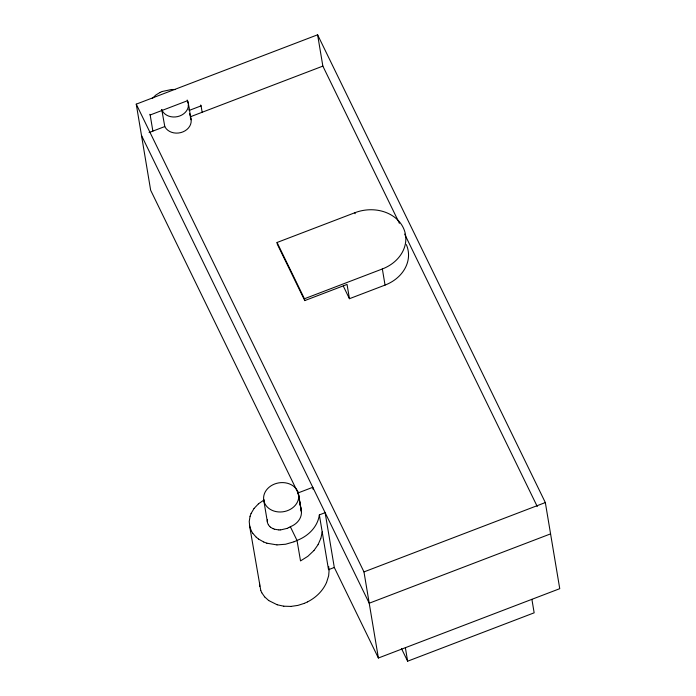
<?xml version="1.0" encoding="UTF-8"?>
<svg xmlns="http://www.w3.org/2000/svg" width="696" height="696" viewBox="0 0 696 696"><rect width="100%" height="100%" fill="white"/><g stroke="black" fill="none" stroke-linecap="round" stroke-linejoin="round"><path stroke-width="1.04" d="M267.334 520.86L267.351 521.6M259.521 583.257L259.643 585.841M267.351 520.591L267.508 519.46M322.204 531.918L320.969 537.93M250.055 516.31L249.22 521.539L249.768 526.681M250.055 516.293L251.03 513.613M320.847 538.33L318.081 544.629M326.563 582.439L328.642 575.818L329.225 568.997M326.502 582.578C322.753 590.939 316.071 597.56 307.475 601.918M251.065 513.526L254.031 508.498M318.002 544.759L314.044 550.397M254.066 508.454L258.373 503.904M152.276 98.501L155.747 95.108L160.097 92.42M313.94 550.527L307.858 556.304L300.524 560.915L297.018 540.427L290.345 526.715A17.67 14.616 -9.5 0 0 300.637 508.123M258.442 503.843L263.636 500.224M290.345 526.715L288.788 527.603M263.688 500.198L264.149 499.945M288.727 527.638L287.257 528.325M307.301 602.005L304.43 603.31M160.176 92.385L162.194 91.515M294.103 541.749L298.236 539.939A35.87 29.667 -9.5 0 0 319.351 514.883L325.136 512.674L334.306 567.475L378.389 658.016L559.749 588.677L545.333 502.555L317.611 34.8L136.251 104.148L150.667 190.26L298.166 493.238M287.083 528.394L280.688 529.9M304.309 603.362L297.905 605.398L291.067 606.399M293.912 541.827L285.56 544.246L277.025 544.898M152.868 131.109L150.171 114.988L187.537 100.703L187.946 103.138M200.683 105L201.083 105.87L189.164 110.429L188.964 109.211M149.083 132.562L164.787 126.55L161.82 109.942M317.611 34.8L322.857 66.111L190.234 116.824A13.746 11.371 -9.5 0 1 182.961 131.875A13.746 11.371 -9.5 0 1 165.143 127.211L164.787 126.55M349.435 298.706L347.052 284.429L304.761 300.594L277.365 244.322L277.051 242.486L354.951 212.698A37.349 30.894 -9.5 0 1 403.228 227.609A37.349 30.894 -9.5 0 1 382.348 268.969L385.045 285.09L349.435 298.706L343.302 286.091M304.761 300.594L304.448 298.758L382.348 268.969M297.714 493.072L312.782 487.304L313.139 489.418M319.351 514.883L328.521 569.685L334.306 567.475M378.389 658.016L363.973 571.903L545.333 502.555M550.58 533.875L369.219 603.223L141.497 135.459M401.453 648.524L407.63 661.2L534.154 612.819L531.901 599.352M162.281 91.481L171.373 89.532M171.555 89.523L174.539 89.462M290.867 606.416L283.82 606.199M280.453 529.908L278.965 529.934M278.852 529.926L274.502 529.212M276.886 544.89L266.855 543.185M283.768 606.199L277.312 604.798M277.165 604.754L268.778 600.578M266.812 543.167L263.854 542.053M274.25 529.134L273.041 528.664M263.68 541.975L258.59 539.087M272.945 528.629L270.788 527.385M258.477 539.008L256.259 537.216M268.708 600.526L264.715 596.933M270.431 527.107L269.909 526.654M256.18 537.147L252.839 533.38M269.787 526.55L268.517 525.028M264.663 596.872L261.844 592.844M252.779 533.293L251.552 531.292M162.446 111.099L162.09 110.438M268.256 524.61L267.595 523.018M150.171 114.988L149.823 114.309M261.792 592.748L260.835 590.669M251.439 531.091L249.794 526.776M322.857 66.111L399.4 223.338M404.628 234.073L537.268 506.531M277.051 242.486L304.448 298.758M136.251 104.148L363.973 571.903M260.791 590.547L249.455 525.097M267.473 522.505L263.671 499.745M301.02 509.272L297.931 491.976L301.429 511.682L298.662 494.839A17.67 14.616 -9.5 0 0 270.814 485.965A17.67 14.616 -9.5 0 0 274.024 511.073A17.67 14.616 -9.5 0 0 298.662 494.839M188.468 104.122L191.122 119.773M354.951 212.698L355.125 213.707M405.376 647.732L407.63 661.2M201.083 105.87L202.153 112.265M188.251 104.957L188.659 107.393M189.704 113.622L190.06 115.754M267.429 522.278L267.368 521.835M259.721 586.45L259.66 585.971M328.747 566.587A35.87 29.667 -9.5 0 1 328.521 569.685M187.18 100.041A13.746 11.371 -9.5 0 1 179.707 115.98A13.746 11.371 -9.5 0 1 161.698 109.507M406.325 244.583A37.349 30.894 -9.5 0 1 385.045 285.09M174.548 89.567A27.744 22.15 10.4 0 1 175.122 89.593"/></g></svg>
